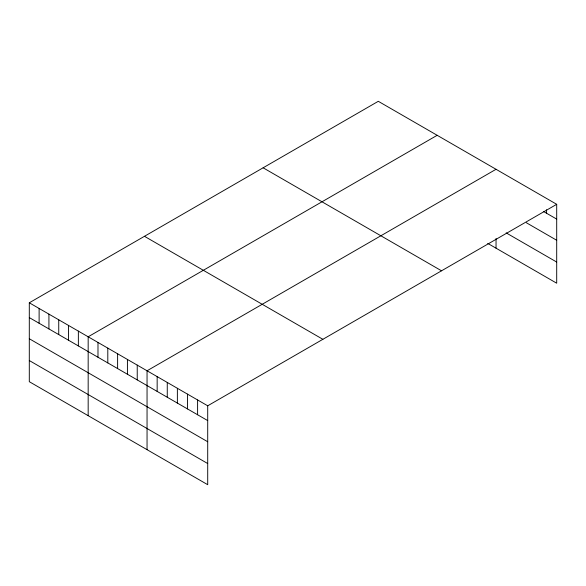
<?xml version="1.0" encoding="UTF-8"?>
<svg xmlns="http://www.w3.org/2000/svg" width="586" height="586" viewBox="0 0 586 586"><rect width="100%" height="100%" fill="white"/><g stroke="black" fill="none" stroke-linecap="round" stroke-linejoin="round"><path stroke-width="0.88" d="M29.3 302.794L207.708 405.798L207.708 484.695L29.3 381.691L29.3 302.794L378.292 101.305L556.7 204.309L556.7 283.206L487.735 243.388M437.171 135.3L88.171 336.789L88.171 415.679M496.042 169.288L147.049 370.777L147.049 449.674M207.708 405.798L556.7 204.309M543.478 211.473L556.7 219.105M526.367 222.746L556.7 240.26M506.15 232.869L556.7 262.052M263.129 167.801L441.529 270.798M144.471 236.305L322.871 339.309M29.3 317.59L207.708 420.594M29.3 338.745L207.708 441.749M29.3 360.536L207.708 463.541M546.592 209.788L546.592 213.267M496.042 238.487L496.042 248.186M197.599 399.96L197.599 414.756M187.491 394.122L187.491 408.918M177.375 388.291L177.375 403.08M167.266 382.453L167.266 397.249M157.158 376.615L157.158 391.411M137.234 365.115L137.234 379.911M127.426 359.445L127.426 374.242M117.61 353.783L117.61 368.579M107.802 348.113L107.802 362.91M97.987 342.451L97.987 357.248M78.363 331.119L78.363 345.916M68.547 325.457L68.547 340.254M58.739 319.788L58.739 334.584M48.924 314.125L48.924 328.922M39.116 308.463L39.116 323.26"/></g></svg>
